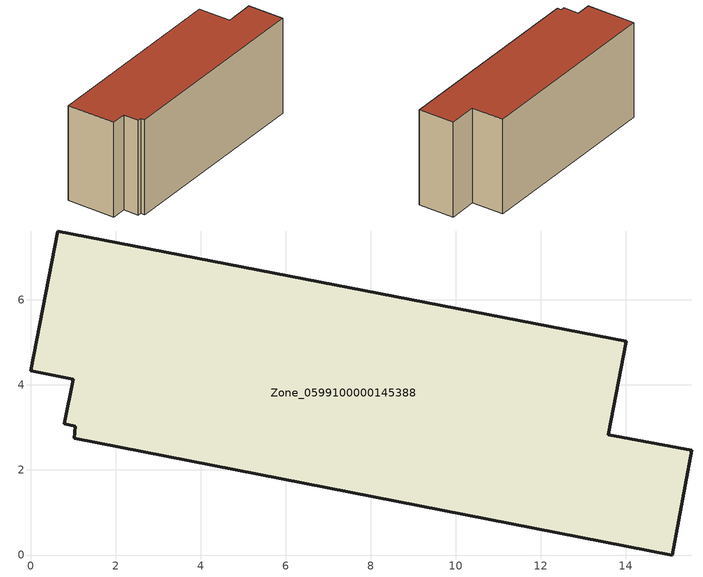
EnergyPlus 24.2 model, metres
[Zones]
Zone_0599100000145388
 floor ground (C_G): 13.59,2.83 15.55,2.46 15.09,0 1.02,2.74 1.05,3.03 0.78,3.09 0.99,4.14 0,4.33 0.63,7.62 14.01,5.03 z0
 wall outside (C_F): 15.55,2.46 13.59,2.83 14.01,5.03 0.63,7.62 0,4.33 0.99,4.14 0.78,3.09 1.05,3.03 1.02,2.74 15.09,0 15.55,2.46 z0:6.68
 roof outside (C_R): 0.78,3.09 1.05,3.03 1.02,2.74 15.09,0 15.55,2.46 13.59,2.83 14.01,5.03 0.63,7.62 0,4.33 0.99,4.14 z6.68
[BUILDING]
Pand.0599100000145388: North Axis=0; Terrain=City; Loads Convergence Tolerance Value=0.04; Temperature Convergence Tolerance Value=0.4; Solar Distribution=FullExterior; Maximum Number of Warmup Days=25; Minimum Number of Warmup Days=1
[Site:Location]
Rotterdam.The.Hague.AP_ZH_NLD Design_Conditions: Latitude=51.96; Longitude=4.45; Time Zone=1; Elevation=-4.5
[SITE:GROUNDTEMPERATURE:BUILDINGSURFACE]
18, 18, 18, 18, 18, 18, 18, 18, 18, 18, 18, 18
[MATERIAL] Thermal Absorptance=0.9; Solar Absorptance=0.7; Visible Absorptance=0.7
Name | Roughness | Thickness | Conductivity | Density | Specific Heat
G.TI.1946 | MediumSmooth | 0.15 | 1 | 540 | 1210
F.TI.1946 | Rough | 0.3 | 0.857143 | 1920 | 840
R.TI.1946 | MediumRough | 0.2 | 0.1 | 1500 | 1000
[CONSTRUCTION]
C_G: G.TI.1946
C_F: F.TI.1946
C_R: R.TI.1946
[ZONE]
Zone_0599100000145388: Type=1; Multiplier=1; Ceiling Height=Autocalculate; Volume=Autocalculate; Floor Area=autocalculate; Part of Total Floor Area=Yes
[ZONEINFILTRATION:DESIGNFLOWRATE]
Infil_Zone_0599100000145388: Zone or ZoneList or Space or SpaceList=Zone_0599100000145388; Schedule=AlwaysOn; Design Flow Rate Calculation Method=Flow/Area; Flow Rate per Floor Area=0.003; Constant Term Coefficient=1; Temperature Term Coefficient=0; Velocity Term Coefficient=0; Velocity Squared Term Coefficient=0
[HVACTEMPLATE:ZONE:IDEALLOADSAIRSYSTEM]
Zone_0599100000145388: Maximum Heating Supply Air Temperature=50; Minimum Cooling Supply Air Temperature=13; Maximum Heating Supply Air Humidity Ratio=0.0156; Minimum Cooling Supply Air Humidity Ratio=0.0077; Heating Limit=NoLimit; Cooling Limit=NoLimit; Dehumidification Control Type=ConstantSensibleHeatRatio; Cooling Sensible Heat Ratio=0.7; Dehumidification Setpoint=60; Humidification Control Type=None; Humidification Setpoint=30; Outdoor Air Method=None; Outdoor Air Flow Rate per Person=0.00944; Outdoor Air Flow Rate per Zone Floor Area=0; Outdoor Air Flow Rate per Zone=0; Demand Controlled Ventilation Type=None; Outdoor Air Economizer Type=NoEconomizer; Heat Recovery Type=None; Sensible Heat Recovery Effectiveness=0.7; Latent Heat Recovery Effectiveness=0.65
[ZONECONTROL:THERMOSTAT]
ThermostatControl_Zone_0599100000145388: Zone or ZoneList=Zone_0599100000145388; Control Type Schedule=DualSetpointControlType; Control 1=Thermostat_Zone_0599100000145388; Temperature Difference Between Cutout And Setpoint=0
[THERMOSTATSETPOINT:DUALSETPOINT]
Thermostat_Zone_0599100000145388: Heating Setpoint Temperature Schedule=HeatingSetpoint_Zone_0599100000145388; Cooling Setpoint Temperature Schedule=CoolingSetpoint_Zone_0599100000145388
[SCHEDULE:COMPACT]
HeatingSetpoint_Zone_0599100000145388: Through: 12/31, For: AllDays, Until: 24:00, 21
CoolingSetpoint_Zone_0599100000145388: Through: 12/31, For: AllDays, Until: 24:00, 24
DualSetpointControlType: Through: 12/31, For: AllDays, Until: 24:00, 4
AlwaysOn: Through: 12/31, For: AllDays, Until: 24:00, 1
